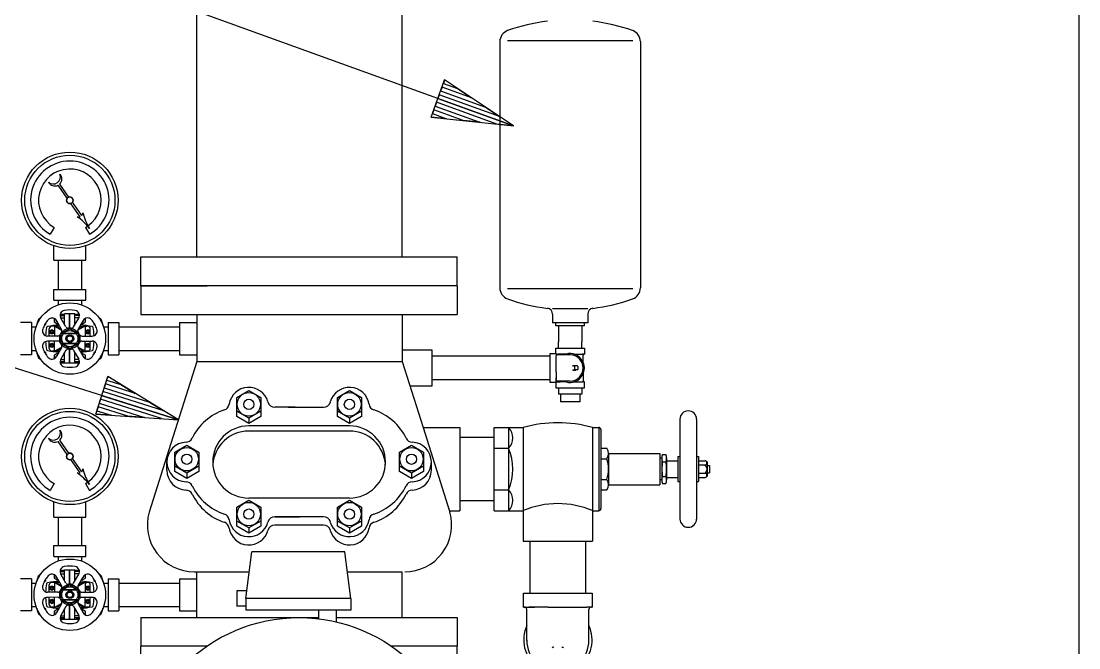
# Model space of a CAD drawing. Header units: millimetres. Extents: x 3124 to 89481, y 1963 to 26804.
# Drawn here: x 83815 to 86064, y 20160 to 21493 of the extents above; entities that cross this region are included whole.
import ezdxf

# ---------------------------------------------------------------- set-up
doc = ezdxf.new("R2010")
doc.units = ezdxf.units.MM
for name, color, linetype in [('11', 7, 'Continuous'), ('2', 7, 'Continuous'), ('46', 7, 'Continuous'), ('5', 2, 'Continuous'), ('60', 7, 'Continuous'), ('7', 7, 'Continuous'), ('9', 7, 'Continuous')]:
    doc.layers.add(name, color=color, linetype=linetype)

msp = doc.modelspace()

# ---------------------------------------------------------------- linework, layer by layer
at = {"layer": '11', "color": 2, "linetype": 'Continuous'}
for p, q in [((84292.7, 20264.7), (84305.1, 20364.2)), ((84503.3, 20364.2), (84305.1, 20364.2)), ((84515.8, 20264.7), (84503.3, 20364.2)), ((84273.3, 20280.9), (84273.3, 20248.4)), ((84294.7, 20280.9), (84273.3, 20280.9)), ((84292.7, 20264.7), (84292.7, 20239.8)), ((84515.8, 20264.7), (84292.7, 20264.7)), ((84515.8, 20264.7), (84515.8, 20239.8)), ((84292.7, 20248.4), (84273.3, 20248.4)), ((84515.8, 20239.8), (84292.7, 20239.8)), ((84447.4, 20239.8), (84447.4, 20221.6)), ((84484.7, 20239.8), (84484.7, 20215))]:
    msp.add_line(p, q, dxfattribs=at)
at = {"layer": '2', "color": 2, "linetype": 'Continuous'}
for p, q in [((84861.8, 21270.3), (83854.4, 21634.7)), ((84148.9, 20645.1), (83152.8, 20960.7))]:
    msp.add_line(p, q, dxfattribs=at)
at = {"layer": '46', "color": 2, "linetype": 'Continuous'}
for p, q in [((84686.9, 21289.1), (84715.4, 21368)), ((84709.9, 21352.7), (84706.8, 21344.6)), ((84772.3, 21329.9), (84709.9, 21352.7)), ((84715.4, 21368), (84712.8, 21360.7)), ((84712.8, 21360.7), (84742.5, 21349.9)), ((84861.8, 21270.3), (84715.4, 21368)), ((84704.1, 21336.5), (84701, 21328.4)), ((84832, 21290.1), (84704.1, 21336.5)), ((84706.8, 21344.6), (84802, 21310.2)), ((84742.5, 21349.9), (84772.3, 21329.9)), ((84698.3, 21320.5), (84695.1, 21312.3)), ((84695.1, 21312.3), (84790.3, 21278)), ((84826.2, 21274.1), (84698.3, 21320.5)), ((84701, 21328.4), (84861.8, 21270.3)), ((84802, 21310.2), (84832, 21290.1)), ((84686.9, 21289.1), (84861.8, 21270.3)), ((84719.2, 21285.5), (84686.9, 21289.1)), ((84692.4, 21304.4), (84689.5, 21296.3)), ((84689.5, 21296.3), (84719.2, 21285.5)), ((84754.9, 21281.8), (84692.4, 21304.4)), ((84790.3, 21278), (84754.9, 21281.8)), ((84861.8, 21270.3), (84826.2, 21274.1)), ((83973.3, 20656.9), (83998.7, 20736.9)), ((83998.7, 20736.9), (83996.3, 20729.5)), ((83996.3, 20729.5), (84026.4, 20719.9)), ((84148.9, 20645.1), (83998.7, 20736.9)), ((83988.6, 20705), (83985.8, 20696.8)), ((84118.3, 20663.7), (83988.6, 20705)), ((83993.8, 20721.4), (83991, 20713.1)), ((83991, 20713.1), (84087.4, 20682.6)), ((84057, 20701.2), (83993.8, 20721.4)), ((84026.4, 20719.9), (84057, 20701.2)), ((83983.4, 20688.8), (83980.6, 20680.4)), ((83980.6, 20680.4), (84077.1, 20650)), ((84113.1, 20647.5), (83983.4, 20688.8)), ((83985.8, 20696.8), (84148.9, 20645.1)), ((84087.4, 20682.6), (84118.3, 20663.7)), ((83973.3, 20656.9), (84148.9, 20645.1)), ((84005.8, 20654.6), (83973.3, 20656.9)), ((83978.3, 20672.4), (83975.6, 20664.2)), ((83975.6, 20664.2), (84005.8, 20654.6)), ((84041.5, 20652.4), (83978.3, 20672.4)), ((84077.1, 20650), (84041.5, 20652.4))]:
    msp.add_line(p, q, dxfattribs=at)
at = {"layer": '5', "color": 2, "linetype": 'Continuous'}
for p, q in [((84897, 20275.9), (84897, 20386.4)), ((85015.4, 20275.9), (85015.4, 20386.4))]:
    msp.add_line(p, q, dxfattribs=at)
at = {"layer": '60', "color": 2, "linetype": 'Continuous'}
msp.add_line((86064.5, 23674.7), (86064.5, 19610.9), dxfattribs=at)
at = {"layer": '7', "color": 2, "linetype": 'Continuous'}
for p, q in [((84187.7, 25636.2), (84187.7, 20991.5)), ((84624, 25635.9), (84624, 20991.5)), ((84069.4, 20930.3), (84069.4, 20991.5)), ((84069.4, 20991.5), (84742.3, 20991.5)), ((84742.3, 20930.3), (84742.3, 20991.5)), ((84742.3, 20930.3), (84069.4, 20930.3)), ((84883.5, 20275.9), (85029.1, 20275.9)), ((84883.5, 20246.6), (84883.5, 20275.9)), ((84891.1, 20275.9), (85021.4, 20275.9)), ((85029.1, 20275.9), (85029.1, 20246.6)), ((84883.5, 20246.6), (84906.4, 20246.6)), ((84884.9, 20246.6), (84883.5, 20246.6)), ((84890.2, 20175.7), (84890.2, 20241.1)), ((84906.4, 20246.6), (84894.8, 20246.6)), ((84935.7, 20246.6), (84906.4, 20246.6)), ((84935.7, 20246.6), (84976.9, 20246.6)), ((84976.9, 20246.6), (85008.2, 20246.6)), ((85008.2, 20246.6), (85018.2, 20246.6)), ((85029.1, 20246.6), (85018.2, 20246.6)), ((85022.2, 20175.7), (85022.2, 20241.1)), ((85027.6, 20246.6), (85029.1, 20246.6))]:
    msp.add_line(p, q, dxfattribs=at)
for points in [[(84947.9, 20161.6, 0.05305), (84946.4, 20161.5, 0.066905), (84945.4, 20161.1, 0.105028), (84944.6, 20160.4, 0.169854), (84944.4, 20159.8)], [(84964.6, 20161.6, -0.05305), (84966, 20161.5, -0.066905), (84967, 20161.1, -0.105028), (84967.8, 20160.4, -0.169854), (84968.1, 20159.8)]]:
    msp.add_lwpolyline(points, format="xyb", dxfattribs=at)
for centre, radius, start, end in [((84884.9, 20241.2), 5.37, 0, 90), ((85027.6, 20241.2), 5.37, 90, 180), ((84956.3, 20176.7), 72.8, 155.0445, 25.0671), ((84956.2, 20175.8), 66, 180, 0)]:
    msp.add_arc(centre, radius, start, end, dxfattribs=at)
at = {"layer": '9', "color": 2, "linetype": 'Continuous'}
for p, q in [((84832.9, 21449.4), (84832.9, 20925.7)), ((85115.4, 21451.4), (84849.3, 21451.4)), ((85131.9, 21449.4), (85131.9, 20925.7)), ((83912.4, 21116.2), (83893, 21143.9)), ((83915.9, 21118.6), (83896.5, 21146.3)), ((83940, 21076.9), (83920.2, 21105.1)), ((83943.5, 21079.3), (83923.7, 21107.6)), ((83884.7, 21054.2), (83876.4, 21039.7)), ((83951.3, 21054.2), (83959.8, 21039.7)), ((83883.8, 20984.2), (83883.8, 21015.3)), ((83952.3, 20984.2), (83952.3, 21015.3)), ((83883.8, 20984.2), (83952.3, 20984.2)), ((83893.1, 20984.2), (83893.1, 20922.2)), ((83942.9, 20984.2), (83942.9, 20922.2)), ((84069.4, 20930.3), (84209.9, 20930.3)), ((84069.4, 20930.3), (84069.4, 20869.2)), ((84742.3, 20930.3), (84069.4, 20930.3)), ((84742.3, 20930.3), (84601.8, 20930.3)), ((84742.3, 20930.3), (84742.3, 20869.2)), ((83883.8, 20899.2), (83883.8, 20922.2)), ((83883.8, 20922.2), (83952.3, 20922.2)), ((83952.3, 20899.2), (83952.3, 20922.2)), ((85115.4, 20923.7), (84849.3, 20923.7)), ((83883.8, 20899.2), (83952.3, 20899.2)), ((83893.1, 20899.2), (83893.1, 20889.5)), ((83942.9, 20899.2), (83942.9, 20889.5)), ((85019.7, 20880.9), (84944.9, 20880.9)), ((83897.6, 20866), (83898.5, 20867)), ((83897.9, 20869.5), (83907.1, 20869.5)), ((83898.5, 20867), (83907.1, 20867)), ((83909.9, 20842.6), (83899, 20861.5)), ((83899.2, 20862.1), (83907.1, 20862.1)), ((83907.1, 20847.4), (83907.1, 20870.2)), ((83917.7, 20870.2), (83907.1, 20870.2)), ((83907.1, 20847.4), (83907.1, 20870.2)), ((83907.1, 20847.4), (83907.1, 20867)), ((83917.7, 20840), (83917.7, 20870.2)), ((83929, 20870.2), (83918.4, 20870.2)), ((83918.4, 20840), (83918.4, 20870.2)), ((83926.1, 20842.6), (83937, 20861.5)), ((83929, 20847.6), (83929, 20870.2)), ((83929, 20847.6), (83929, 20870.2)), ((83929, 20869.5), (83938.1, 20869.5)), ((83937.7, 20867), (83929, 20867)), ((83929, 20847.6), (83929, 20867)), ((83937, 20862.1), (83929, 20862.1)), ((83938.4, 20866.1), (83937.7, 20867)), ((83939, 20862.1), (83939, 20862.1)), ((84069.4, 20869.2), (84742.3, 20869.2)), ((84188, 20869.2), (84188, 20769.1)), ((84625.3, 20869.2), (84625.3, 20769.1)), ((84944.9, 20869.7), (84944.9, 20851.4)), ((85019.7, 20869.7), (85019.7, 20851.4)), ((83836.5, 20851.9), (83813.5, 20851.9)), ((83836.5, 20851.9), (83836.5, 20783.4)), ((83836.5, 20842.6), (83846.3, 20842.6)), ((83874.4, 20823.1), (83874.4, 20838.7)), ((83883.6, 20844.1), (83879.8, 20844.1)), ((83896.4, 20844.1), (83881.4, 20844.1)), ((83885.4, 20842.7), (83885.4, 20823.1)), ((83887.6, 20843.1), (83901.1, 20835.6)), ((83888.6, 20844.1), (83900.2, 20837.7)), ((83900.5, 20837.1), (83889.6, 20856)), ((83891.5, 20849.1), (83893, 20850)), ((83904.6, 20851.7), (83907.1, 20851.7)), ((83931.3, 20851.7), (83929, 20851.7)), ((83948.5, 20843.1), (83935, 20835.6)), ((83935.5, 20837.2), (83946.4, 20856.1)), ((83947.5, 20844.1), (83935.8, 20837.6)), ((83939.5, 20844.1), (83954.1, 20844.1)), ((83943, 20850), (83944.5, 20849.1)), ((83950.7, 20842.7), (83950.7, 20823.1)), ((83956.2, 20844.1), (83952.5, 20844.1)), ((83961.7, 20823.1), (83961.7, 20838.7)), ((83989.8, 20842.6), (83999.6, 20842.6)), ((83999.6, 20851.9), (84022.5, 20851.9)), ((83999.6, 20851.9), (83999.6, 20783.4)), ((84022.5, 20851.9), (84022.5, 20783.4)), ((84022.5, 20842.6), (84151.4, 20842.6)), ((84151.4, 20851.9), (84188, 20851.9)), ((84151.4, 20851.9), (84151.4, 20783.4)), ((85019.7, 20851.4), (84944.9, 20851.4)), ((84951.6, 20844.5), (84951.6, 20851.4)), ((85013.1, 20844.5), (84951.6, 20844.5)), ((84957.4, 20844.5), (84957.4, 20810.7)), ((85007.2, 20844.5), (85007.2, 20810.7)), ((85013.1, 20844.5), (85013.1, 20851.4)), ((83892.5, 20823.1), (83870.6, 20823.1)), ((83892.5, 20812.2), (83870.6, 20812.2)), ((83874.4, 20796.7), (83874.4, 20812.2)), ((83885.4, 20792.6), (83885.4, 20812.2)), ((83943.6, 20823.1), (83965.5, 20823.1)), ((83943.6, 20812.2), (83965.5, 20812.2)), ((83950.7, 20792.6), (83950.7, 20812.2)), ((83961.7, 20796.7), (83961.7, 20812.2)), ((83836.5, 20792.7), (83846.3, 20792.7)), ((83883.6, 20791.3), (83879.8, 20791.3)), ((83896.5, 20791.3), (83881.3, 20791.3)), ((83887.6, 20792.3), (83901.2, 20799.8)), ((83888.6, 20791.3), (83900.2, 20797.8)), ((83900.5, 20798.2), (83889.6, 20779.3)), ((83909.9, 20792.8), (83899, 20773.8)), ((83917.7, 20765.2), (83917.7, 20795.3)), ((83918.4, 20765.2), (83918.4, 20795.3)), ((83926.1, 20792.7), (83937, 20773.8)), ((83948.5, 20792.3), (83935, 20799.8)), ((83935.6, 20798.2), (83946.5, 20779.3)), ((83947.5, 20791.3), (83935.8, 20797.8)), ((83939.6, 20791.3), (83954.1, 20791.3)), ((83956.2, 20791.3), (83952.5, 20791.3)), ((83989.8, 20792.7), (83999.6, 20792.7)), ((84022.5, 20792.7), (84151.4, 20792.7)), ((84625.3, 20793.6), (84688.2, 20793.6)), ((84688.2, 20793.6), (84688.2, 20716.5)), ((84951.7, 20797.4), (85013.1, 20797.4)), ((84951.7, 20785.8), (84951.7, 20797.4)), ((84954.9, 20797.4), (85009.8, 20797.4)), ((84957.4, 20797.4), (84957.4, 20810.7)), ((85007.2, 20797.4), (85007.2, 20810.7)), ((85013.1, 20797.4), (85013.1, 20784.9)), ((83836.5, 20783.4), (83813.5, 20783.4)), ((83898.5, 20768.3), (83897.6, 20769.2)), ((83907.1, 20768.3), (83898.5, 20768.3)), ((83898.5, 20768.3), (83907.1, 20768.3)), ((83899.2, 20773.2), (83907.1, 20773.2)), ((83904.6, 20783.5), (83907.1, 20783.5)), ((83907.1, 20765.2), (83907.1, 20787.9)), ((83907.1, 20767.7), (83907.1, 20787.9)), ((83907.1, 20765.2), (83907.1, 20787.9)), ((83929, 20767.7), (83929, 20788.3)), ((83929, 20765.2), (83929, 20787.9)), ((83929, 20765.2), (83929, 20787.9)), ((83931.4, 20783.5), (83929, 20783.5)), ((83937, 20773.2), (83929, 20773.2)), ((83937.7, 20768.3), (83929, 20768.3)), ((83937.7, 20768.3), (83938.5, 20769.2)), ((83999.6, 20783.4), (84022.5, 20783.4)), ((84188, 20769.1), (84132.8, 20594.3)), ((84151.4, 20783.4), (84188, 20783.4)), ((84188, 20769.1), (84625.3, 20769.1)), ((84625.3, 20769.1), (84669.7, 20628.6)), ((84940.2, 20780), (84688.2, 20780)), ((84940.2, 20785.8), (84952.5, 20785.8)), ((84940.2, 20724.5), (84940.2, 20785.8)), ((84940.2, 20727.7), (84940.2, 20782.6)), ((84952.5, 20785.8), (84952.5, 20781.3)), ((84952.5, 20785.2), (84952.5, 20785.8)), ((84952.5, 20784.9), (84961.4, 20784.9)), ((84952.5, 20777.1), (84952.5, 20781.3)), ((84952.5, 20763.9), (84952.5, 20777.1)), ((84982.3, 20783), (84954.8, 20783)), ((84961.4, 20784.9), (84956.5, 20784.9)), ((84973.7, 20784.9), (84961.4, 20784.9)), ((84973.7, 20784.9), (84974.6, 20784.9)), ((84989.3, 20784.9), (84991.1, 20784.9)), ((84991.1, 20784.9), (85004.3, 20784.9)), ((85004.3, 20784.9), (85008.4, 20784.9)), ((85013.1, 20784.9), (85008.4, 20784.9)), ((85010.1, 20767.2), (85010.1, 20782.7)), ((85012.4, 20784.9), (85013.1, 20784.9)), ((83897.9, 20765.9), (83907.1, 20765.9)), ((83917.7, 20765.2), (83907.1, 20765.2)), ((83929, 20765.2), (83918.4, 20765.2)), ((83929, 20765.9), (83938.2, 20765.9)), ((84952.5, 20746.5), (84952.5, 20763.9)), ((84952.5, 20746.5), (84952.5, 20734.2)), ((84994.7, 20760.1), (84989, 20760.1)), ((84994.7, 20750.1), (84989, 20750.1)), ((84991.3, 20758), (84991.3, 20752.4)), ((84997.7, 20759.4), (84992.1, 20759.4)), ((84997.7, 20750.9), (84992.1, 20750.9)), ((84998.4, 20758), (84998.4, 20752.4)), ((84940.2, 20730.2), (84688.2, 20730.2)), ((84952.5, 20724.5), (84940.2, 20724.5)), ((84951.7, 20724.5), (84951.7, 20713)), ((84952.5, 20724.5), (84952.5, 20734.2)), ((84952.5, 20734.2), (84952.5, 20729.3)), ((84952.5, 20724.5), (84952.5, 20729.1)), ((84952.5, 20725.4), (84961.4, 20725.4)), ((84952.5, 20725.1), (84952.5, 20724.5)), ((84952.5, 20725.1), (84952.5, 20724.5)), ((84982.3, 20727.4), (84954.8, 20727.4)), ((84982.3, 20727.4), (84954.8, 20727.4)), ((84961.4, 20725.4), (84956.5, 20725.4)), ((84973.7, 20725.4), (84961.4, 20725.4)), ((84973.7, 20725.4), (84974.6, 20725.4)), ((84989.3, 20725.4), (84991.1, 20725.4)), ((84991.1, 20725.4), (85004.3, 20725.4)), ((85004.3, 20725.4), (85008.4, 20725.4)), ((85013.1, 20725.4), (85008.4, 20725.4)), ((85010.1, 20743.1), (85010.1, 20727.7)), ((85012.4, 20725.4), (85013.1, 20725.4)), ((85013.1, 20713), (85013.1, 20725.4)), ((84273.2, 20692.6), (84298.8, 20707.3)), ((84298.8, 20707.3), (84324.3, 20692.6)), ((84487.3, 20692.6), (84512.9, 20707.3)), ((84512.9, 20707.3), (84538.5, 20692.6)), ((84688.2, 20716.5), (84641.9, 20716.5)), ((84951.7, 20713), (85013.1, 20713)), ((84954.9, 20713), (85009.8, 20713)), ((84957.4, 20713), (84957.4, 20699.7)), ((85007.2, 20699.7), (84957.4, 20699.7)), ((84961.5, 20699.7), (84961.5, 20683.2)), ((85003.2, 20699.7), (85003.2, 20683.2)), ((85007.2, 20713), (85007.2, 20699.7)), ((84273.2, 20663.1), (84273.2, 20692.6)), ((84273.2, 20651.8), (84273.2, 20681.4)), ((84324.3, 20692.6), (84324.3, 20663.1)), ((84324.3, 20681.4), (84324.3, 20651.8)), ((84487.3, 20663.1), (84487.3, 20692.6)), ((84487.3, 20651.8), (84487.3, 20681.4)), ((84538.5, 20692.6), (84538.5, 20663.1)), ((84538.5, 20681.4), (84538.5, 20651.8)), ((85003.2, 20683.2), (84961.5, 20683.2)), ((84298.8, 20648.3), (84273.2, 20663.1)), ((84324.3, 20663.1), (84298.8, 20648.3)), ((84397.1, 20671.9), (84354.1, 20671.9)), ((84382.2, 20671.9), (84457.5, 20671.9)), ((84512.9, 20648.3), (84487.3, 20663.1)), ((84538.5, 20663.1), (84512.9, 20648.3)), ((84298.8, 20637.1), (84273.2, 20651.8)), ((84324.3, 20651.8), (84298.8, 20637.1)), ((84298.8, 20648.3), (84298.8, 20637.1)), ((84512.9, 20637.1), (84487.3, 20651.8)), ((84538.5, 20651.8), (84512.9, 20637.1)), ((84512.9, 20648.3), (84512.9, 20637.1)), ((85215.9, 20646.3), (85215.9, 20433.9)), ((85251.3, 20646.3), (85251.3, 20433.9)), ((84512.9, 20631.8), (84298.8, 20631.8)), ((84512.9, 20621.1), (84298.8, 20621.1)), ((84669.7, 20628.6), (84726.6, 20448.5)), ((84669.7, 20628.6), (84747.6, 20628.6)), ((84747.6, 20628.6), (84747.6, 20451.6)), ((84821, 20451.6), (84821, 20628.6)), ((84821, 20628.6), (84860.5, 20628.6)), ((84851.4, 20628.6), (84851.4, 20451.6)), ((84860.5, 20628.6), (84882.3, 20628.6)), ((84882.3, 20628.6), (84882.3, 20386.4)), ((85030.1, 20628.6), (85030.1, 20386.4)), ((85030.1, 20628.6), (85043.3, 20628.6)), ((85043.3, 20628.6), (85043.3, 20451.6)), ((85047.8, 20624.2), (85047.8, 20456.1)), ((83912.4, 20571.3), (83893, 20599)), ((83915.9, 20573.7), (83896.5, 20601.4)), ((84132.8, 20594.3), (84086.7, 20448.5)), ((84141.2, 20575.9), (84166.8, 20590.7)), ((84166.8, 20590.7), (84192.3, 20575.9)), ((84619.3, 20575.9), (84644.9, 20590.7)), ((84644.9, 20590.7), (84670.5, 20575.9)), ((84821, 20607.3), (84747.6, 20607.3)), ((84141.2, 20546.4), (84141.2, 20575.9)), ((84141.2, 20535.1), (84141.2, 20564.7)), ((84192.3, 20575.9), (84192.3, 20546.4)), ((84192.3, 20564.7), (84192.3, 20535.1)), ((84619.3, 20546.4), (84619.3, 20575.9)), ((84619.3, 20535.1), (84619.3, 20564.7)), ((84670.5, 20575.9), (84670.5, 20546.4)), ((84670.5, 20564.7), (84670.5, 20535.1)), ((84821, 20584.3), (84851.4, 20584.3)), ((85047.8, 20584.3), (85060.7, 20584.3)), ((85063.9, 20573.3), (85172.9, 20573.3)), ((85063.9, 20573.3), (85063.9, 20562.2)), ((85172.9, 20573.3), (85172.9, 20506.9)), ((85179.1, 20571.1), (85185.8, 20571.1)), ((85211.5, 20566.6), (85215.9, 20566.6)), ((85211.5, 20566.6), (85211.5, 20513.5)), ((85251.3, 20566.6), (85255.7, 20566.6)), ((85255.7, 20566.6), (85255.7, 20513.5)), ((83940, 20531.9), (83920.2, 20560.2)), ((83943.5, 20534.3), (83923.7, 20562.6)), ((84124.6, 20537.5), (84124.6, 20555.2)), ((84166.8, 20531.6), (84141.2, 20546.4)), ((84192.3, 20546.4), (84166.8, 20531.6)), ((84644.9, 20531.6), (84619.3, 20546.4)), ((84670.5, 20546.4), (84644.9, 20531.6)), ((84687, 20555.2), (84687, 20537.5)), ((85047.8, 20562.2), (85060.7, 20562.2)), ((85063.9, 20562.2), (85063.9, 20518)), ((85177.3, 20563.3), (85172.9, 20563.3)), ((85177.3, 20563.3), (85177.3, 20555.6)), ((85177.3, 20563.3), (85177.3, 20516.9)), ((85177.3, 20555.6), (85177.3, 20524.6)), ((85179.1, 20555.6), (85185.8, 20555.6)), ((85187.6, 20563.3), (85187.6, 20555.6)), ((85187.6, 20557.8), (85211.5, 20557.8)), ((85187.6, 20555.6), (85187.6, 20524.6)), ((85255.7, 20557.8), (85269.6, 20557.8)), ((85255.7, 20549), (85269.6, 20549)), ((85272.2, 20556.5), (85273.5, 20555.2)), ((85273.5, 20555.2), (85274, 20555.2)), ((85273.5, 20555.2), (85273.5, 20549)), ((85273.5, 20549), (85273.5, 20531.2)), ((85274, 20555.2), (85274, 20525)), ((85274, 20547.8), (85278.5, 20547.8)), ((85278.5, 20547.8), (85278.5, 20532.4)), ((84166.8, 20520.4), (84141.2, 20535.1)), ((84192.3, 20535.1), (84166.8, 20520.4)), ((84166.8, 20531.6), (84166.8, 20520.4)), ((84644.9, 20520.4), (84619.3, 20535.1)), ((84670.5, 20535.1), (84644.9, 20520.4)), ((84644.9, 20531.6), (84644.9, 20520.4)), ((85177.3, 20524.6), (85177.3, 20516.9)), ((85179.1, 20524.6), (85185.8, 20524.6)), ((85187.6, 20524.6), (85187.6, 20516.9)), ((85187.6, 20522.4), (85211.5, 20522.4)), ((85255.7, 20531.2), (85269.6, 20531.2)), ((85255.7, 20522.4), (85269.6, 20522.4)), ((85272.2, 20523.7), (85273.5, 20525)), ((85273.5, 20531.2), (85273.5, 20525)), ((85273.5, 20525), (85274, 20525)), ((85274, 20532.4), (85278.5, 20532.4)), ((83884.7, 20509.3), (83876.4, 20494.7)), ((83951.3, 20509.3), (83959.8, 20494.7)), ((85047.8, 20518), (85060.7, 20518)), ((85063.9, 20518), (85063.9, 20506.9)), ((85063.9, 20506.9), (85172.9, 20506.9)), ((85177.3, 20516.9), (85172.9, 20516.9)), ((85179.1, 20509.1), (85185.8, 20509.1)), ((85211.5, 20513.5), (85215.9, 20513.5)), ((85251.3, 20513.5), (85255.7, 20513.5)), ((84512.9, 20478.5), (84298.8, 20478.5)), ((84821, 20495.9), (84851.4, 20495.9)), ((85047.8, 20495.9), (85060.7, 20495.9)), ((83883.8, 20437.8), (83883.8, 20470.3)), ((83952.3, 20437.8), (83952.3, 20470.3)), ((84273.2, 20459.2), (84298.8, 20474)), ((84273.2, 20429.6), (84273.2, 20459.2)), ((84298.8, 20474), (84324.3, 20459.2)), ((84324.3, 20459.2), (84324.3, 20429.6)), ((84487.3, 20459.2), (84512.9, 20474)), ((84487.3, 20429.6), (84487.3, 20459.2)), ((84512.9, 20474), (84538.5, 20459.2)), ((84538.5, 20459.2), (84538.5, 20429.6)), ((84821, 20472.9), (84747.6, 20472.9)), ((83883.8, 20437.8), (83952.3, 20437.8)), ((83893.1, 20437.8), (83893.1, 20377.3)), ((83942.9, 20437.8), (83942.9, 20377.3)), ((84273.2, 20418.5), (84273.2, 20448)), ((84298.8, 20414.9), (84273.2, 20429.6)), ((84324.3, 20429.6), (84298.8, 20414.9)), ((84324.3, 20448), (84324.3, 20418.5)), ((84457.5, 20438.5), (84354.1, 20438.5)), ((84354.1, 20438.5), (84406.8, 20438.5)), ((84487.3, 20418.5), (84487.3, 20448)), ((84512.9, 20414.9), (84487.3, 20429.6)), ((84538.5, 20429.6), (84512.9, 20414.9)), ((84538.5, 20448), (84538.5, 20418.5)), ((84725.7, 20451.6), (84747.6, 20451.6)), ((84821, 20451.6), (84860.5, 20451.6)), ((84860.5, 20451.6), (84882.3, 20451.6)), ((85030.1, 20451.6), (85043.3, 20451.6)), ((84298.8, 20403.8), (84273.2, 20418.5)), ((84324.3, 20418.5), (84298.8, 20403.8)), ((84298.8, 20414.9), (84298.8, 20403.8)), ((84457.5, 20420.8), (84354.1, 20420.8)), ((84512.9, 20403.8), (84487.3, 20418.5)), ((84538.5, 20418.5), (84512.9, 20403.8)), ((84512.9, 20414.9), (84512.9, 20403.8)), ((84882.3, 20386.4), (85030.1, 20386.4)), ((83883.8, 20377.3), (83952.3, 20377.3)), ((83883.8, 20354.3), (83883.8, 20377.3)), ((83952.3, 20354.3), (83952.3, 20377.3)), ((83883.8, 20354.3), (83952.3, 20354.3)), ((83893.1, 20354.3), (83893.1, 20344.5)), ((83942.9, 20354.3), (83942.9, 20344.5)), ((83897.6, 20321), (83898.5, 20321.9)), ((83897.9, 20324.5), (83907.1, 20324.5)), ((83898.5, 20321.9), (83907.1, 20321.9)), ((83899.2, 20317.2), (83907.1, 20317.2)), ((83907.1, 20302.5), (83907.1, 20325.2)), ((83917.7, 20325.2), (83907.1, 20325.2)), ((83907.1, 20302.5), (83907.1, 20325.2)), ((83907.1, 20302.5), (83907.1, 20321.9)), ((83917.7, 20295.1), (83917.7, 20325.2)), ((83918.4, 20295.1), (83918.4, 20325.2)), ((83929, 20325.2), (83918.4, 20325.2)), ((83929, 20302.6), (83929, 20325.2)), ((83929, 20302.6), (83929, 20325.2)), ((83929, 20324.5), (83938.1, 20324.5)), ((83929, 20302.6), (83929, 20321.9)), ((83937.7, 20321.9), (83929, 20321.9)), ((83937, 20317.2), (83929, 20317.2)), ((83938.4, 20321.1), (83937.7, 20321.9)), ((83939, 20317.2), (83939, 20317.2)), ((84182.7, 20321.7), (84299.8, 20321.7)), ((84188, 20224.6), (84188, 20321.7)), ((84508.7, 20321.7), (84625.3, 20321.7)), ((84625.3, 20224.6), (84625.3, 20321.7)), ((83836.5, 20306.9), (83813.5, 20306.9)), ((83836.5, 20306.9), (83836.5, 20238.5)), ((83836.5, 20297.6), (83846.3, 20297.6)), ((83883.6, 20299.1), (83879.8, 20299.1)), ((83896.4, 20299.1), (83881.4, 20299.1)), ((83885.4, 20297.8), (83885.4, 20278.2)), ((83887.6, 20298.1), (83901.1, 20290.6)), ((83888.6, 20299.1), (83900.2, 20292.6)), ((83900.5, 20292.2), (83889.6, 20311.1)), ((83891.5, 20304.2), (83893, 20305.1)), ((83909.9, 20297.6), (83899, 20316.6)), ((83904.6, 20306.8), (83907.1, 20306.8)), ((83926.1, 20297.6), (83937, 20316.6)), ((83931.3, 20306.8), (83929, 20306.8)), ((83948.5, 20298.1), (83935, 20290.6)), ((83935.5, 20292.2), (83946.4, 20311.1)), ((83947.5, 20299.1), (83935.8, 20292.6)), ((83939.5, 20299.1), (83954.1, 20299.1)), ((83943, 20305.1), (83944.5, 20304.2)), ((83950.7, 20297.8), (83950.7, 20278.2)), ((83956.2, 20299.1), (83952.5, 20299.1)), ((83989.8, 20297.6), (83999.6, 20297.6)), ((83999.6, 20306.9), (84022.5, 20306.9)), ((83999.6, 20306.9), (83999.6, 20238.5)), ((84022.5, 20306.9), (84022.5, 20238.5)), ((84022.5, 20297.6), (84151.4, 20297.6)), ((84151.4, 20306.9), (84151.4, 20238.5)), ((84151.4, 20306.9), (84188, 20306.9)), ((83892.5, 20278.1), (83870.6, 20278.1)), ((83874.4, 20278.1), (83874.4, 20293.7)), ((83943.6, 20278.2), (83965.5, 20278.1)), ((83961.7, 20278.1), (83961.7, 20293.7)), ((83892.5, 20267.3), (83870.6, 20267.2)), ((83874.4, 20251.7), (83874.4, 20267.2)), ((83885.4, 20247.7), (83885.4, 20267.2)), ((83887.6, 20247.3), (83901.2, 20254.8)), ((83888.6, 20246.3), (83900.2, 20252.7)), ((83900.5, 20253.3), (83889.6, 20234.4)), ((83917.7, 20220.2), (83917.7, 20250.3)), ((83918.4, 20220.2), (83918.4, 20250.3)), ((83948.5, 20247.3), (83935, 20254.8)), ((83935.6, 20253.3), (83946.5, 20234.3)), ((83947.5, 20246.3), (83935.8, 20252.8)), ((83943.6, 20267.3), (83965.5, 20267.3)), ((83950.7, 20247.7), (83950.7, 20267.2)), ((83961.7, 20251.7), (83961.7, 20267.3)), ((83836.5, 20238.5), (83813.5, 20238.5)), ((83836.5, 20247.8), (83846.3, 20247.8)), ((83883.6, 20246.3), (83879.8, 20246.3)), ((83896.5, 20246.3), (83881.3, 20246.3)), ((83909.9, 20247.8), (83899, 20228.9)), ((83899.2, 20228.2), (83907.1, 20228.2)), ((83904.6, 20238.6), (83907.1, 20238.6)), ((83907.1, 20220.2), (83907.1, 20242.9)), ((83907.1, 20222.8), (83907.1, 20242.9)), ((83907.1, 20220.2), (83907.1, 20242.9)), ((83926.1, 20247.8), (83937, 20228.9)), ((83929, 20222.8), (83929, 20243.4)), ((83929, 20220.2), (83929, 20242.8)), ((83929, 20220.2), (83929, 20242.8)), ((83931.4, 20238.6), (83929, 20238.6)), ((83937, 20228.2), (83929, 20228.2)), ((83939.6, 20246.3), (83954.1, 20246.3)), ((83956.2, 20246.3), (83952.5, 20246.3)), ((83989.8, 20247.8), (83999.6, 20247.8)), ((83999.6, 20238.5), (84022.5, 20238.5)), ((84022.5, 20247.8), (84151.4, 20247.8)), ((84151.4, 20238.5), (84188, 20238.5)), ((83898.5, 20223.4), (83897.6, 20224.3)), ((83897.9, 20220.9), (83907.1, 20220.9)), ((83898.5, 20223.4), (83907.1, 20223.4)), ((83907.1, 20223.4), (83898.5, 20223.4)), ((83917.7, 20220.2), (83907.1, 20220.2)), ((83929, 20220.2), (83918.4, 20220.2)), ((83937.7, 20223.4), (83929, 20223.4)), ((83929, 20220.9), (83938.2, 20220.9)), ((83937.7, 20223.4), (83938.5, 20224.3)), ((84069.4, 20224.6), (84069.4, 20163.5)), ((84069.4, 20224.6), (84447.4, 20224.6)), ((84484.7, 20224.6), (84742.3, 20224.6)), ((84742.3, 20224.6), (84742.3, 20163.5)), ((84069.4, 20113.7), (84069.4, 20163.5)), ((84209.9, 20163.5), (84069.4, 20163.5)), ((84209.9, 20163.5), (84069.4, 20163.5)), ((84742.3, 20163.5), (84601.8, 20163.5)), ((84742.3, 20163.5), (84601.8, 20163.5)), ((84742.3, 20113.7), (84742.3, 20163.5))]:
    msp.add_line(p, q, dxfattribs=at)
for points in [[(83884.5, 20860.5), (83884.5, 20853.2), (83891.5, 20849.1)], [(83944.5, 20849.1), (83951.6, 20853.2), (83951.6, 20860.6)], [(83863.9, 20846.1), (83867, 20847.8), (83867, 20851.2)], [(83969.2, 20851.2), (83969.2, 20847.8), (83972.2, 20846.1)], [(83867, 20784.1), (83867, 20787.5), (83863.9, 20789.3)], [(83893.1, 20785.3), (83891.5, 20786.2), (83884.5, 20782.2), (83884.5, 20774.8)], [(83951.6, 20774.8), (83951.6, 20782.2), (83944.5, 20786.2), (83943, 20785.3)], [(83972.2, 20789.3), (83969.2, 20787.5), (83969.2, 20784.1)], [(83863.9, 20301.1), (83867, 20302.9), (83867, 20306.2)], [(83884.5, 20315.6), (83884.5, 20308.2), (83891.5, 20304.2)], [(83944.5, 20304.2), (83951.6, 20308.2), (83951.6, 20315.7)], [(83969.2, 20306.2), (83969.2, 20302.9), (83972.2, 20301.1)], [(83867, 20239.2), (83867, 20242.6), (83863.9, 20244.3)], [(83893.1, 20240.4), (83891.5, 20241.2), (83884.5, 20237.2), (83884.5, 20229.8)], [(83951.6, 20229.8), (83951.6, 20237.2), (83944.5, 20241.2), (83943, 20240.4)], [(83972.2, 20244.3), (83969.2, 20242.6), (83969.2, 20239.2)]]:
    msp.add_lwpolyline(points, dxfattribs=at)
for points in [[(84988.3, 20758.7, -0.05305), (84988.4, 20759.3, -0.066905), (84988.5, 20759.7, -0.105028), (84988.8, 20760.1, -0.169854), (84989.1, 20760.2)], [(84988.3, 20751.7, 0.05305), (84988.4, 20751.1, 0.066905), (84988.5, 20750.6, 0.105028), (84988.8, 20750.3, 0.169854), (84989.1, 20750.2)], [(84992.1, 20759.5, 0.169854), (84991.8, 20759.4, 0.105028), (84991.5, 20759, 0.066905), (84991.4, 20758.6, 0.05305), (84991.3, 20758)], [(84991.3, 20752.4, 0.05305), (84991.4, 20751.8, 0.066905), (84991.5, 20751.3, 0.105028), (84991.8, 20751, 0.169854), (84992.1, 20750.9)], [(84998.4, 20758, 0.05305), (84998.4, 20758.6, 0.066905), (84998.2, 20759, 0.105028), (84997.9, 20759.4, 0.169854), (84997.7, 20759.5)], [(84998.4, 20758, 0.05305), (84998.4, 20758.6, 0.066905), (84998.2, 20759, 0.105028), (84997.9, 20759.4, 0.169854), (84997.7, 20759.5)], [(84997.7, 20750.9, 0.169854), (84997.9, 20751, 0.105028), (84998.2, 20751.3, 0.066905), (84998.4, 20751.8, 0.05305), (84998.4, 20752.4)]]:
    msp.add_lwpolyline(points, format="xyb", dxfattribs=at)
for centre, radius in [((83918.1, 21111.9), 102.5), ((83918.1, 21111.9), 102.5), ((83918.1, 21111.9), 95.9), ((83918.1, 21111.9), 95.9), ((83918.1, 21111.9), 7.09), ((83918.1, 20817.7), 76), ((83918.1, 20817.7), 21.6), ((83918.1, 20817.7), 17.2), ((83879.7, 20831.9), 2.05), ((83918.1, 20817.7), 8.19), ((83918.1, 20817.7), 7.5), ((83918.1, 20817.7), 5.85), ((83956.4, 20831.9), 2.05), ((83879.7, 20803.5), 2.05), ((83956.4, 20803.5), 2.05), ((84298.8, 20677.8), 24.9), ((84512.9, 20677.8), 24.9), ((84298.8, 20677.8), 10.9), ((84512.9, 20677.8), 10.9), ((83918.1, 20566.9), 102.5), ((83918.1, 20566.9), 102.5), ((83918.1, 20566.9), 95.9), ((83918.1, 20566.9), 95.9), ((83918.1, 20566.9), 7.09), ((84166.8, 20561.1), 24.9), ((84166.8, 20561.1), 10.9), ((84644.9, 20561.1), 24.9), ((84644.9, 20561.1), 10.9), ((84298.8, 20444.4), 24.9), ((84298.8, 20444.4), 10.9), ((84512.9, 20444.4), 24.9), ((84512.9, 20444.4), 10.9), ((83918.1, 20272.7), 76), ((83879.7, 20286.9), 2.05), ((83918.1, 20272.7), 21.6), ((83918.1, 20272.7), 17.2), ((83918.1, 20272.7), 8.19), ((83918.1, 20272.7), 7.5), ((83918.1, 20272.7), 5.85), ((83956.4, 20286.9), 2.05), ((83879.7, 20258.5), 2.05), ((83956.4, 20258.5), 2.05), ((84405.8, 19876.9), 347.2)]:
    msp.add_circle(centre, radius, dxfattribs=at)
for centre, radius, start, end in [((84982.3, 21102.3), 393.7, 97.0484, 109.7468), ((84982.3, 21102.3), 393.7, 70.2532, 82.9516), ((84857.7, 21449.4), 24.9, 109.7468, 180), ((85107, 21449.4), 24.9, 0, 70.2532), ((83918.1, 21111.9), 83.4, 300, 240), ((83918.1, 21111.9), 66.6, 305.4283, 240), ((83883, 21161.9), 15.2, 227.053, 22.947), ((83886.2, 21157.3), 15, 205.5533, 296.8414), ((83886.2, 21157.3), 15, 313.1586, 44.4467), ((83918.1, 21111.9), 7.09, 142.5075, 287.4925), ((83918.1, 21111.9), 7.09, 322.5075, 107.4925), ((83936.7, 21085.2), 8.96, 318.7659, 1.1885), ((84057.8, 21113.6), 115.6, 194.1183, 212.1631), ((83868.7, 20981.2), 115.6, 37.8369, 55.8817), ((83936.7, 21085.2), 8.96, 248.8115, 291.2341), ((83918.1, 21111.9), 66.6, 300, 304.5717), ((84857.7, 20925.7), 24.9, 180, 250.2532), ((85107, 20925.7), 24.9, 289.7468, 0), ((84982.3, 21272.8), 393.7, 250.2532, 262.9516), ((84982.3, 21272.8), 393.7, 277.0484, 289.7468), ((84932.5, 20869.7), 12.5, 0, 82.9516), ((85032.2, 20869.7), 12.5, 97.0484, 180), ((83860.3, 20851.6), 10.9, 112.7491, 163.219), ((83918.1, 20817.7), 61.1, 139.0948, 161.0536), ((83880.1, 20850.6), 10.9, 30.0742, 139.0948), ((83891.5, 20857.2), 3.41, 168.7031, 257.2029), ((83908.4, 20867), 10.9, 101.0536, 210.0742), ((83918.1, 20615.5), 254, 92.4618, 94.6069), ((83899.6, 20864.5), 2.45, 100.4185, 146.1362), ((83899.6, 20864.5), 2.45, 244.8371, 259.5815), ((83904.8, 20856.9), 7.68, 137.6308, 141.2375), ((83918.1, 20817.7), 61.1, 79.0948, 101.0536), ((83918.1, 20615.5), 254, 85.4215, 87.5382), ((83927.6, 20867), 10.9, 330.0742, 79.0948), ((83936.5, 20864.5), 2.45, 38.4358, 79.5815), ((83936.5, 20864.5), 2.45, 280.4185, 290.717), ((83931.3, 20856.9), 7.68, 39.7641, 42.3692), ((83944.6, 20857.2), 3.41, 280.1871, 13.9486), ((83955.9, 20850.7), 10.9, 41.0536, 150.0742), ((83918.1, 20817.7), 61.1, 18.9959, 41.0536), ((83975.8, 20851.6), 10.9, 16.781, 67.2509), ((83972.9, 20817.7), 128.5, 163.219, 167.185), ((83870.6, 20834), 10.9, 161.0536, 270.0742), ((83994.8, 20817.7), 128.5, 169.5403, 177.2238), ((83871, 20840.5), 2.73, 100.7817, 169.5403), ((83918.1, 20593.7), 254, 95.2111, 100.7817), ((83879.9, 20838.6), 5.46, 90, 180), ((83883.6, 20835.9), 8.18, 60.9906, 90), ((83895.8, 20834.4), 5.46, 323.1629, 30.0742), ((83914.7, 20845.3), 5.46, 210.0742, 276.9854), ((83918.1, 20817.7), 22.4, 83.1629, 96.9854), ((83921.4, 20845.3), 5.46, 263.1629, 330.0742), ((83940.3, 20834.4), 5.46, 150.0742, 216.9854), ((83918.1, 20593.7), 254, 79.2183, 84.8125), ((83952.5, 20835.9), 8.18, 90, 119.0094), ((83956.2, 20838.6), 5.46, 0, 90), ((83965.5, 20834), 10.9, 269.9753, 18.9959), ((83965.1, 20840.5), 2.73, 10.4597, 79.2183), ((83841.3, 20817.7), 128.5, 2.7967, 10.4597), ((83863.2, 20817.7), 128.5, 12.815, 16.781), ((83870.6, 20801.2), 10.9, 90.0742, 199.0948), ((83892.4, 20828.6), 5.46, 270.0742, 336.9854), ((83892.5, 20806.7), 5.46, 23.1629, 90.0742), ((83918.1, 20817.7), 22.4, 143.1629, 156.9854), ((83918.1, 20817.7), 22.4, 23.0641, 36.9854), ((83943.6, 20828.6), 5.46, 203.0641, 269.9753), ((83943.6, 20806.8), 5.46, 89.9753, 156.8865), ((83965.5, 20801.3), 10.9, 340.9547, 89.9753), ((83918.1, 20817.7), 61.1, 199.0948, 220.9547), ((83994.8, 20817.7), 128.5, 182.8377, 190.4597), ((83871, 20794.8), 2.73, 190.4597, 259.2183), ((83918.1, 21041.7), 254, 259.2183, 264.7968), ((83879.9, 20796.7), 5.46, 180, 270), ((83883.6, 20799.4), 8.18, 270, 299.0094), ((83918.1, 20817.7), 22.4, 203.1629, 216.8865), ((83895.8, 20801), 5.46, 329.9753, 36.8865), ((83914.7, 20790.1), 5.46, 83.064, 149.9753), ((83918.1, 20817.7), 22.4, 263.064, 276.8865), ((83921.4, 20790.1), 5.46, 29.9753, 96.8865), ((83940.3, 20801), 5.46, 143.0641, 209.9753), ((83918.1, 20817.7), 22.4, 323.0641, 336.8865), ((83918.1, 21041.7), 254, 275.1954, 280.7817), ((83952.5, 20799.4), 8.18, 240.9906, 270), ((83956.2, 20796.7), 5.46, 270, 0), ((83918.1, 20817.7), 61.1, 318.9959, 340.9547), ((83965.1, 20794.8), 2.73, 280.7817, 349.5403), ((83841.3, 20817.7), 128.5, 349.5403, 357.1828), ((83972.9, 20817.7), 128.5, 192.815, 196.781), ((83860.3, 20783.7), 10.9, 196.781, 247.2509), ((83880.1, 20784.8), 10.9, 220.9547, 329.9753), ((83891.5, 20778.1), 3.41, 101.9139, 192.1916), ((83908.5, 20768.4), 10.9, 149.9753, 258.9959), ((83899.6, 20770.8), 2.45, 215.1571, 259.5777), ((83899.6, 20770.8), 2.45, 100.4223, 114.8806), ((83904.8, 20778.3), 7.68, 218.7875, 222.3692), ((83927.6, 20768.4), 10.9, 280.9547, 29.9753), ((83931.3, 20778.3), 7.68, 317.6308, 320.8766), ((83936.5, 20770.8), 2.45, 66.6231, 79.5777), ((83936.5, 20770.8), 2.45, 280.4223, 323.3016), ((83944.6, 20778.1), 3.41, 346.9248, 78.9559), ((83955.9, 20784.7), 10.9, 209.9753, 318.9959), ((83975.8, 20783.7), 10.9, 292.7491, 343.219), ((83863.2, 20817.7), 128.5, 343.219, 347.185), ((84952.3, 20782.7), 2.26, 6.8895, 90), ((84954.8, 20785.2), 2.26, 180, 270), ((84982, 20755.2), 30.7, 245.0445, 115.0671), ((84982.3, 20755.2), 27.8, 270, 90), ((85012.4, 20782.7), 2.26, 90, 180), ((83918.1, 21019.9), 254, 265.4026, 267.5382), ((83918.1, 20817.7), 61.1, 258.9959, 280.9547), ((83918.1, 21019.9), 254, 272.4618, 274.588), ((84952.3, 20727.6), 2.26, 270, 353.1105), ((84954.8, 20725.1), 2.26, 90, 180), ((84954.8, 20725.1), 2.26, 90, 180), ((85012.4, 20727.6), 2.26, 180, 270), ((84298.8, 20671.8), 42.2, 15.439, 171.3935), ((84512.9, 20671.8), 42.2, 8.6065, 164.561), ((84242, 20680.4), 15.3, 288.329, 351.3935), ((84354.2, 20687.1), 15.3, 195.439, 270), ((84457.5, 20687.1), 15.3, 270, 344.561), ((84569.7, 20680.4), 15.3, 188.6065, 251.671), ((84283.5, 20555.2), 116.7, 108.329, 154.219), ((84528.2, 20555.2), 116.7, 25.781, 71.671), ((85233.6, 20646.3), 17.7, 0, 180), ((83918.1, 20566.9), 83.4, 300, 240), ((83918.1, 20566.9), 66.6, 305.4283, 240), ((84956.2, 20361.7), 277, 74.529, 105.471), ((83883, 20617), 15.2, 227.053, 22.947), ((83886.2, 20612.3), 15, 313.1586, 44.4467), ((84298.8, 20555.2), 76.7, 90, 270), ((84298.8, 20544.4), 76.7, 90, 175.9887), ((84512.9, 20555.2), 76.7, 270, 90), ((84512.9, 20544.4), 76.7, 4.0113, 90), ((84829, 20606.5), 31.5, 315.3275, 44.6725), ((85043.4, 20624.2), 4.42, 0, 90), ((83886.2, 20612.3), 15, 205.5533, 296.8414), ((84166.8, 20555.2), 42.2, 92.1501, 267.8499), ((84164.6, 20612.6), 15.3, 272.1501, 334.219), ((84647, 20612.6), 15.3, 205.781, 267.8499), ((84644.9, 20555.2), 42.2, 272.1501, 87.8499), ((83918.1, 20566.9), 7.09, 142.5075, 287.4925), ((83918.1, 20566.9), 7.09, 322.5075, 107.4925), ((84748.2, 20540.1), 112.2, 336.7819, 23.2181), ((85043.5, 20573.3), 20.4, 327.2443, 32.7557), ((85195.1, 20563.3), 17.8, 154.25, 205.75), ((85169.8, 20563.3), 17.8, 334.25, 25.75), ((84987, 20540.1), 76.9, 343.2807, 16.7193), ((85246, 20540.1), 68.6, 166.9604, 193.0396), ((85119, 20540.1), 68.6, 346.9604, 13.0396), ((85269, 20553.4), 4.46, 277.1061, 82.8939), ((85261.5, 20540.1), 12, 312.3534, 47.6466), ((83936.7, 20540.3), 8.96, 248.8115, 291.2341), ((83868.7, 20436.2), 115.6, 37.8369, 55.8817), ((83936.7, 20540.3), 8.96, 318.7659, 1.1885), ((84057.8, 20568.6), 115.6, 194.1183, 212.1631), ((84166.8, 20537.6), 42.2, 180, 267.8499), ((84644.9, 20537.6), 42.2, 272.1501, 0), ((85195.1, 20516.9), 17.8, 154.25, 205.75), ((85169.8, 20516.9), 17.8, 334.25, 25.75), ((85269, 20526.8), 4.46, 277.1061, 82.8939), ((83918.1, 20566.9), 66.6, 300, 304.5717), ((84164.6, 20497.7), 15.3, 25.781, 87.8499), ((84283.5, 20555.2), 116.7, 205.781, 251.671), ((84528.2, 20555.2), 116.7, 288.329, 334.219), ((84647, 20497.7), 15.3, 92.1501, 154.219), ((85043.5, 20506.9), 20.4, 327.2443, 32.7557), ((84164.6, 20480.1), 15.3, 25.781, 87.8499), ((84283.5, 20537.6), 116.7, 205.781, 251.671), ((84528.2, 20537.6), 116.7, 288.329, 334.219), ((84647, 20480.1), 15.3, 92.1501, 154.219), ((84829, 20473.7), 31.5, 315.3275, 44.6725), ((84956.2, 20276.8), 189.8, 67.094, 112.906), ((85043.4, 20456), 4.42, 270, 0), ((84182.6, 20421.4), 99.7, 164.257, 270), ((84242, 20429.9), 15.3, 8.6065, 71.671), ((84298.8, 20438.5), 42.2, 188.6065, 344.561), ((84354.2, 20423.2), 15.3, 90, 164.561), ((84457.5, 20423.2), 15.3, 15.439, 90), ((84512.9, 20438.5), 42.2, 195.439, 351.3935), ((84569.7, 20429.9), 15.3, 108.329, 171.3935), ((84630.7, 20421.4), 99.7, 270, 15.743), ((85233.6, 20433.9), 17.7, 180, 0), ((84242, 20412.3), 15.3, 8.6065, 71.671), ((84298.8, 20420.9), 42.2, 188.6065, 344.561), ((84354.2, 20405.6), 15.3, 90, 164.561), ((84457.5, 20405.6), 15.3, 15.439, 90), ((84512.9, 20420.9), 42.2, 195.439, 351.3935), ((84569.7, 20412.3), 15.3, 108.329, 171.3935), ((83908.4, 20322), 10.9, 101.0536, 210.0742), ((83918.1, 20070.5), 254, 92.4618, 94.6069), ((83899.6, 20319.6), 2.45, 100.4185, 146.1362), ((83899.6, 20319.6), 2.45, 244.8371, 259.5815), ((83904.8, 20312), 7.68, 137.6308, 141.2375), ((83918.1, 20272.7), 61.1, 79.0948, 101.0536), ((83918.1, 20070.5), 254, 85.4215, 87.5382), ((83927.6, 20322), 10.9, 330.0742, 79.0948), ((83936.5, 20319.6), 2.45, 38.4358, 79.5815), ((83936.5, 20319.6), 2.45, 280.4185, 290.717), ((83931.3, 20312), 7.68, 39.7641, 42.3692), ((83972.9, 20272.7), 128.5, 163.219, 167.185), ((83860.3, 20306.7), 10.9, 112.7491, 163.219), ((83918.1, 20272.7), 61.1, 139.0948, 161.0536), ((83994.8, 20272.7), 128.5, 169.5403, 177.2238), ((83871, 20295.6), 2.73, 100.7817, 169.5403), ((83918.1, 20048.7), 254, 95.2111, 100.7817), ((83880.1, 20305.6), 10.9, 30.0742, 139.0948), ((83879.9, 20293.7), 5.46, 90, 180), ((83883.6, 20291), 8.18, 60.9906, 90), ((83891.5, 20312.2), 3.41, 168.7031, 257.2029), ((83914.7, 20300.3), 5.46, 210.0742, 276.9854), ((83918.1, 20272.7), 22.4, 83.1629, 96.9854), ((83921.4, 20300.3), 5.46, 263.1629, 330.0742), ((83918.1, 20048.7), 254, 79.2183, 84.8125), ((83944.6, 20312.2), 3.41, 280.1871, 13.9486), ((83955.9, 20305.7), 10.9, 41.0536, 150.0742), ((83952.5, 20291), 8.18, 90, 119.0094), ((83956.2, 20293.7), 5.46, 0, 90), ((83918.1, 20272.7), 61.1, 18.9959, 41.0536), ((83965.1, 20295.6), 2.73, 10.4597, 79.2183), ((83841.3, 20272.7), 128.5, 2.7967, 10.4597), ((83975.8, 20306.7), 10.9, 16.781, 67.2509), ((83863.2, 20272.7), 128.5, 12.815, 16.781), ((83870.6, 20289), 10.9, 161.0536, 270.0742), ((83892.4, 20283.6), 5.46, 270.0742, 336.9854), ((83918.1, 20272.7), 22.4, 143.1629, 156.9854), ((83895.8, 20289.4), 5.46, 323.1629, 30.0742), ((83940.3, 20289.5), 5.46, 150.0742, 216.9854), ((83918.1, 20272.7), 22.4, 23.0641, 36.9854), ((83943.6, 20283.6), 5.46, 203.0641, 269.9753), ((83965.5, 20289.1), 10.9, 269.9753, 18.9959), ((83870.6, 20256.3), 10.9, 90.0742, 199.0948), ((83918.1, 20272.7), 61.1, 199.0948, 220.9547), ((83994.8, 20272.7), 128.5, 182.8377, 190.4597), ((83879.9, 20251.8), 5.46, 180, 270), ((83892.5, 20261.8), 5.46, 23.1629, 90.0742), ((83918.1, 20272.7), 22.4, 203.1629, 216.8865), ((83895.8, 20256), 5.46, 329.9753, 36.8865), ((83914.7, 20245.1), 5.46, 83.064, 149.9753), ((83918.1, 20272.7), 22.4, 263.064, 276.8865), ((83921.4, 20245.1), 5.46, 29.9753, 96.8865), ((83940.3, 20256), 5.46, 143.0641, 209.9753), ((83918.1, 20272.7), 22.4, 323.0641, 336.8865), ((83943.6, 20261.8), 5.46, 89.9753, 156.8865), ((83956.2, 20251.8), 5.46, 270, 0), ((83918.1, 20272.7), 61.1, 318.9959, 340.9547), ((83965.5, 20256.3), 10.9, 340.9547, 89.9753), ((83841.3, 20272.7), 128.5, 349.5403, 357.1828), ((83972.9, 20272.7), 128.5, 192.815, 196.781), ((83860.3, 20238.8), 10.9, 196.781, 247.2509), ((83871, 20249.9), 2.73, 190.4597, 259.2183), ((83918.1, 20496.7), 254, 259.2183, 264.7968), ((83880.1, 20239.8), 10.9, 220.9547, 329.9753), ((83883.6, 20254.5), 8.18, 270, 299.0094), ((83891.5, 20233.2), 3.41, 101.9139, 192.1916), ((83908.5, 20223.4), 10.9, 149.9753, 258.9959), ((83899.6, 20225.8), 2.45, 100.4223, 114.8806), ((83904.8, 20233.4), 7.68, 218.7875, 222.3692), ((83927.6, 20223.4), 10.9, 280.9547, 29.9753), ((83931.3, 20233.4), 7.68, 317.6308, 320.8766), ((83936.5, 20225.8), 2.45, 66.6231, 79.5777), ((83918.1, 20496.7), 254, 275.1954, 280.7817), ((83944.6, 20233.2), 3.41, 346.9248, 78.9559), ((83955.9, 20239.8), 10.9, 209.9753, 318.9959), ((83952.5, 20254.5), 8.18, 240.9906, 270), ((83965.1, 20249.9), 2.73, 280.7817, 349.5403), ((83975.8, 20238.8), 10.9, 292.7491, 343.219), ((83863.2, 20272.7), 128.5, 343.219, 347.185), ((83899.6, 20225.8), 2.45, 215.1571, 259.5777), ((83918.1, 20474.9), 254, 265.4026, 267.5382), ((83918.1, 20272.7), 61.1, 258.9959, 280.9547), ((83918.1, 20474.9), 254, 272.4618, 274.588), ((83936.5, 20225.8), 2.45, 280.4223, 323.3016)]:
    msp.add_arc(centre, radius, start, end, dxfattribs=at)

# ---------------------------------------------------------------- meshes
mesh = msp.add_polyface(dxfattribs=at)
corners = [(83879.7, 20827.1), (83879.7, 20827.1), (83883.9, 20829.5), (83875.5, 20829.5), (83883.9, 20834.3), (83875.5, 20834.3), (83879.7, 20836.7)]
mesh.append_faces([[corners[k] for k in face] for face in [(0, 1, 3, 2), (2, 3, 5, 4), (4, 5, 6, 6)]], dxfattribs={"vtx0": -1, "vtx2": -1, "color": 2})
mesh = msp.add_polyface(dxfattribs=at)
corners = [(83918, 20796.7), (83918, 20796.7), (83936.2, 20807.2), (83899.8, 20807.2), (83936.2, 20828.2), (83899.9, 20828.2), (83918, 20838.7)]
mesh.append_faces([[corners[k] for k in face] for face in [(0, 1, 3, 2), (2, 3, 5, 4), (4, 5, 6, 6)]], dxfattribs={"vtx0": -1, "vtx2": -1, "color": 2})
mesh = msp.add_polyface(dxfattribs=at)
corners = [(83956.4, 20827.1), (83956.4, 20827.1), (83960.6, 20829.5), (83952.2, 20829.5), (83960.6, 20834.3), (83952.2, 20834.3), (83956.4, 20836.7)]
mesh.append_faces([[corners[k] for k in face] for face in [(0, 1, 3, 2), (2, 3, 5, 4), (4, 5, 6, 6)]], dxfattribs={"vtx0": -1, "vtx2": -1, "color": 2})
mesh = msp.add_polyface(dxfattribs=at)
corners = [(83879.7, 20798.6), (83879.7, 20798.6), (83883.9, 20801), (83875.5, 20801), (83883.9, 20805.9), (83875.5, 20805.9), (83879.7, 20808.3)]
mesh.append_faces([[corners[k] for k in face] for face in [(0, 1, 3, 2), (2, 3, 5, 4), (4, 5, 6, 6)]], dxfattribs={"vtx0": -1, "vtx2": -1, "color": 2})
mesh = msp.add_polyface(dxfattribs=at)
corners = [(83956.4, 20798.6), (83956.4, 20798.6), (83960.6, 20801), (83952.2, 20801), (83960.6, 20805.9), (83952.2, 20805.9), (83956.4, 20808.3)]
mesh.append_faces([[corners[k] for k in face] for face in [(0, 1, 3, 2), (2, 3, 5, 4), (4, 5, 6, 6)]], dxfattribs={"vtx0": -1, "vtx2": -1, "color": 2})
mesh = msp.add_polyface(dxfattribs=at)
corners = [(83879.7, 20282.1), (83879.7, 20282.1), (83883.9, 20284.5), (83875.5, 20284.5), (83883.9, 20289.4), (83875.5, 20289.4), (83879.7, 20291.8)]
mesh.append_faces([[corners[k] for k in face] for face in [(0, 1, 3, 2), (2, 3, 5, 4), (4, 5, 6, 6)]], dxfattribs={"vtx0": -1, "vtx2": -1, "color": 2})
mesh = msp.add_polyface(dxfattribs=at)
corners = [(83918, 20251.7), (83918, 20251.7), (83936.2, 20262.2), (83899.9, 20262.2), (83936.2, 20262.2), (83899.8, 20262.2), (83936.2, 20283.2), (83899.9, 20283.2), (83936.1, 20283.2), (83899.9, 20283.2), (83918, 20293.7)]
mesh.append_faces([[corners[k] for k in face] for face in [(0, 1, 3, 2), (2, 3, 5, 4), (4, 5, 7, 6), (6, 7, 9, 8), (8, 9, 10, 10)]], dxfattribs={"vtx0": -1, "vtx2": -1, "color": 2})
mesh = msp.add_polyface(dxfattribs=at)
corners = [(83956.4, 20282.1), (83956.4, 20282.1), (83960.6, 20284.5), (83952.2, 20284.5), (83960.6, 20289.4), (83952.2, 20289.4), (83956.4, 20291.8)]
mesh.append_faces([[corners[k] for k in face] for face in [(0, 1, 3, 2), (2, 3, 5, 4), (4, 5, 6, 6)]], dxfattribs={"vtx0": -1, "vtx2": -1, "color": 2})
mesh = msp.add_polyface(dxfattribs=at)
corners = [(83879.7, 20253.7), (83879.7, 20253.7), (83883.9, 20256.1), (83875.5, 20256.1), (83883.9, 20261), (83875.5, 20261), (83879.7, 20263.3)]
mesh.append_faces([[corners[k] for k in face] for face in [(0, 1, 3, 2), (2, 3, 5, 4), (4, 5, 6, 6)]], dxfattribs={"vtx0": -1, "vtx2": -1, "color": 2})
mesh = msp.add_polyface(dxfattribs=at)
corners = [(83956.4, 20253.7), (83956.4, 20253.7), (83960.6, 20256.1), (83952.2, 20256.1), (83960.6, 20261), (83952.2, 20261), (83956.4, 20263.3)]
mesh.append_faces([[corners[k] for k in face] for face in [(0, 1, 3, 2), (2, 3, 5, 4), (4, 5, 6, 6)]], dxfattribs={"vtx0": -1, "vtx2": -1, "color": 2})

doc.saveas('drawing.dxf')
